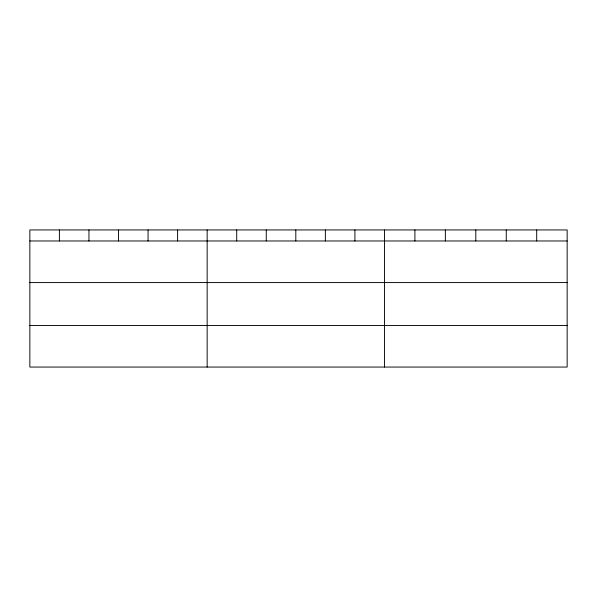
<?xml version="1.0" encoding="UTF-8"?>
<svg xmlns="http://www.w3.org/2000/svg" width="597" height="597" viewBox="0 0 597 597"><rect width="100%" height="100%" fill="white"/><g stroke="black" fill="none" stroke-linecap="round" stroke-linejoin="round"><path stroke-width="0.9" d="M567.15 282.575L567.15 229.942L29.85 229.942L29.85 367.058L567.15 367.058L567.15 282.575L29.85 282.575M29.85 240.972L567.15 240.972M29.85 325.447L567.15 325.447M536.703 229.942L536.703 240.972M506.256 229.942L506.256 240.972M475.809 229.942L475.809 240.972M445.362 229.942L445.362 240.972M414.915 229.942L414.915 240.972M384.468 229.942L384.468 367.058M354.916 229.942L354.916 240.972M325.365 229.942L325.365 240.972M295.813 229.942L295.813 240.972M266.262 229.942L266.262 240.972M236.71 229.942L236.71 240.972M207.159 229.942L207.159 367.058M177.607 229.942L177.607 240.972M148.056 229.942L148.056 240.972M118.505 229.942L118.505 240.972M88.953 229.942L88.953 240.972M59.401 229.942L59.401 240.972"/></g></svg>
